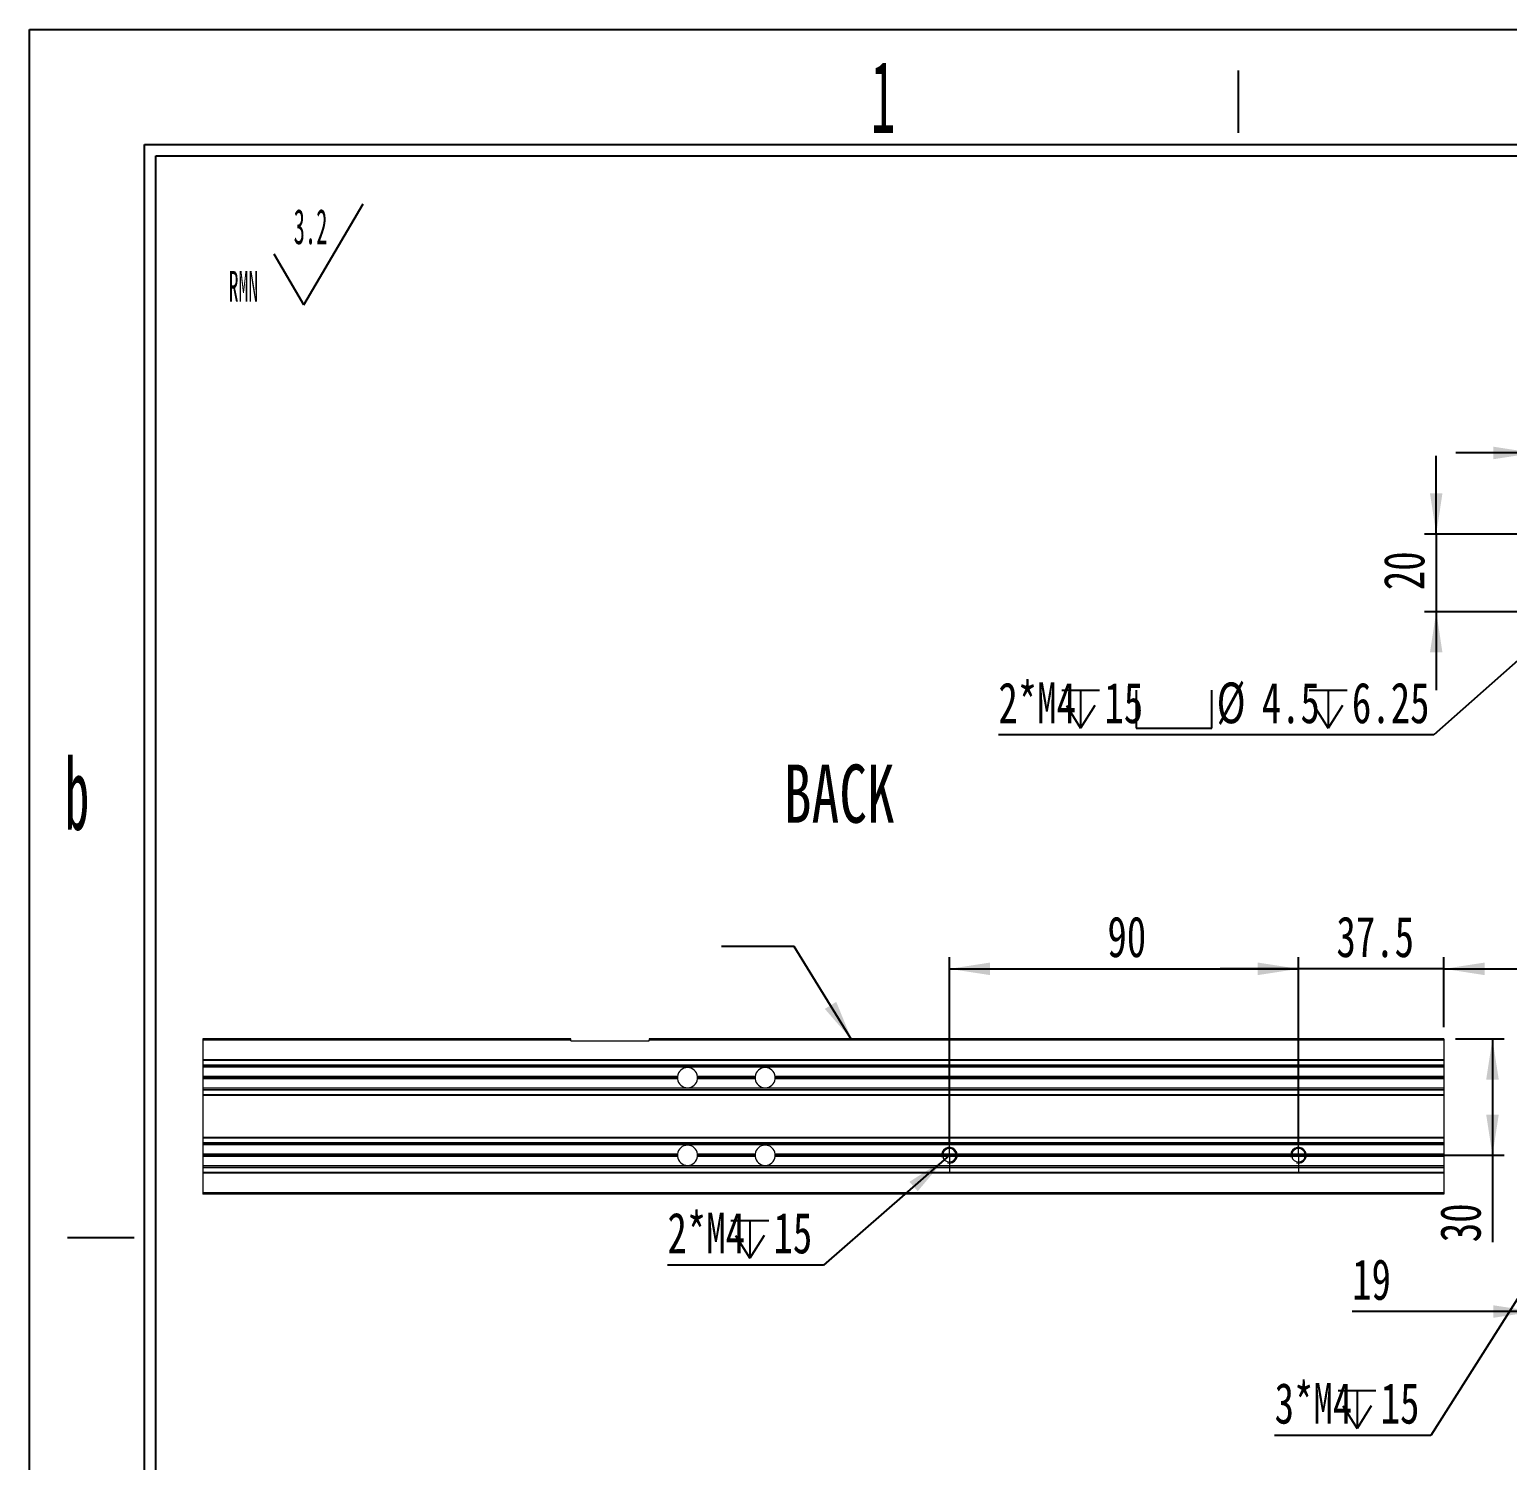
# Model space of a CAD drawing. Header units: millimetres. Extents: x 2 to 295, y 1 to 209.
# Drawn here: x 1.8 to 128.8, y 85.7 to 208.7 of the extents above; entities that cross this region are included whole.
import ezdxf

# ---------------------------------------------------------------- set-up
doc = ezdxf.new("R2010")
doc.units = ezdxf.units.MM
doc.linetypes.add('CENTER', pattern=[10.16, 6.35, -1.27, 1.27, -1.27])
doc.layers.add('DIM', color=5, linetype='Continuous')
doc.layers.add('SLD-0', color=179, linetype='Continuous')
doc.layers.add('中心线', color=1, linetype='CENTER', lineweight=15)
doc.styles.add('SLDTEXTSTYLE1', font='TXT', dxfattribs={"width": 0.469})
doc.styles.add('SLDTEXTSTYLE2', font='TXT', dxfattribs={"width": 0.7})
doc.styles.add('SLDTEXTSTYLE7', font='TXT', dxfattribs={"width": 0.5025})
doc.dimstyles.new('SLDDIMSTYLE0', dxfattribs={"dimtxt": 3.5, "dimasz": 3.5, "dimexe": 0, "dimexo": 0.0625, "dimgap": 0.875, "dimtad": 2, "dimlfac": 3, "dimrnd": 1e-09, "dimzin": 12, "dimdsep": 46, "dimtxsty": 'SLDTEXTSTYLE1', "dimsah": 1, "dimcen": 0.09, "dimadec": 0, "dimazin": 3, "dimtfac": 1, "dimtofl": 0, "dimtmove": 0, "dimatfit": 3, "dimfxl": 0, "dimfrac": 2, "dimtolj": 1, "dimtzin": 12, "dimarcsym": 0})
doc.dimstyles.new('SLDDIMSTYLE1', dxfattribs={"dimtxt": 3.5, "dimasz": 3.5, "dimexe": 0, "dimexo": 0.0625, "dimgap": 0.875, "dimtad": 2, "dimlfac": 3, "dimrnd": 1e-09, "dimzin": 12, "dimdsep": 46, "dimtxsty": 'SLDTEXTSTYLE1', "dimsah": 1, "dimcen": 0.09, "dimadec": 0, "dimazin": 3, "dimtfac": 1, "dimtmove": 0, "dimatfit": 0, "dimfxl": 0, "dimfrac": 2, "dimtolj": 1, "dimtzin": 12, "dimarcsym": 0})
doc.dimstyles.new('SLDDIMSTYLE2', dxfattribs={"dimtxt": 3.5, "dimasz": 3.5, "dimexe": 0, "dimexo": 0.0625, "dimgap": 0.875, "dimtad": 0, "dimtih": 1, "dimtoh": 1, "dimlfac": 3, "dimrnd": 1e-09, "dimzin": 12, "dimdsep": 46, "dimtxsty": 'SLDTEXTSTYLE1', "dimsah": 1, "dimcen": 0, "dimadec": 0, "dimazin": 3, "dimtfac": 1, "dimtofl": 0, "dimtmove": 0, "dimatfit": 3, "dimfxl": 0, "dimfrac": 2, "dimtolj": 1, "dimtzin": 12, "dimarcsym": 0})
doc.dimstyles.new('SLDDIMSTYLE6', dxfattribs={"dimtxt": 0.18, "dimasz": 3.5, "dimexe": 0, "dimexo": 0.0625, "dimgap": 0, "dimtad": 0, "dimtih": 1, "dimtoh": 1, "dimdec": 0, "dimrnd": 1e-09, "dimzin": 0, "dimdsep": 46, "dimtxsty": 'Standard', "dimsah": 1, "dimcen": 0.09, "dimadec": 0, "dimazin": 0, "dimtfac": 3.5, "dimtdec": 0, "dimtofl": 0, "dimtmove": 0, "dimatfit": 3, "dimfxl": 0, "dimfrac": 2, "dimtolj": 1, "dimtzin": 0, "dimarcsym": 0})

# ---------------------------------------------------------------- blocks, each defined once
blk = doc.blocks.new('SW_NOTE_2')
at = {"layer": 'SLD-0', "color": 0}
for q in [(11.56, 9.16), (3.9, 4.83)]:
    blk.add_line((6.45, 0.49), q, dxfattribs=at)
at = {"layer": 'SLD-0', "color": 0, "attachment_point": 1, "style": 'SLDTEXTSTYLE1'}
for s, insert, char_height in [('3.2', (5.58, 8.73), 3.032), ('RMN', (0, 3.41), 2.646)]:
    blk.add_mtext(s, dxfattribs=dict(at, insert=insert, char_height=char_height))
blk = doc.blocks.new('_D_6')
at = {"layer": 'DIM'}
for p, q in [((137.43, 109.43), (137.43, 97.51)), ((131.1, 107.51), (131.1, 97.51)), ((131.1, 98.51), (115.47, 98.51)), ((137.43, 98.51), (131.1, 98.51)), ((137.43, 98.51), (144.17, 98.51))]:
    blk.add_line(p, q, dxfattribs=at)
for points in [[(131.1, 98.51), (127.6, 99.05), (127.6, 97.97)], [(137.43, 98.51), (140.93, 97.97), (140.93, 99.05)]]:
    blk.add_solid(points, dxfattribs=at)
at = {"layer": 'DIM', "insert": (115.47, 103.02), "char_height": 3.5, "attachment_point": 1, "style": 'SLDTEXTSTYLE2'}
blk.add_mtext('19', dxfattribs=at)
blk = doc.blocks.new('SW_SYMBOL_HOLE_DEPTH')
at = {"layer": 'DIM', "color": 0}
for p, q in [((0, 875), (800, 875)), ((400, 875), (400, 75)), ((100, 555), (400, 75)), ((700, 555), (400, 75))]:
    blk.add_line(p, q, dxfattribs=at)
blk = doc.blocks.new('_D_8')
at = {"layer": 'DIM'}
for p, q in [((137.43, 111.84), (137.12, 111.35)), ((137.12, 111.35), (122.23, 87.87)), ((122.23, 87.87), (108.81, 87.87))]:
    blk.add_line(p, q, dxfattribs=at)
blk.add_solid([(137.12, 111.35), (134.79, 108.68), (135.7, 108.11)], dxfattribs=at)
at = {"layer": 'DIM', "xscale": 0.004072727272727273, "yscale": 0.004072727272727273, "zscale": 0.004072727272727273}
blk.add_blockref('SW_SYMBOL_HOLE_DEPTH', (114.26, 88.16), dxfattribs=at)
at = {"layer": 'DIM', "char_height": 3.5, "attachment_point": 1, "style": 'SLDTEXTSTYLE2'}
for s, insert in [('3*M4', (108.81, 92.38)), ('15', (117.92, 92.38))]:
    blk.add_mtext(s, dxfattribs=dict(at, insert=insert))
blk = doc.blocks.new('_D_18')
at = {"layer": 'DIM'}
for p, q in [((131.1, 169.65), (131.1, 173.29)), ((134.43, 167.73), (134.43, 173.29)), ((131.1, 172.29), (124.37, 172.29)), ((134.43, 172.29), (131.1, 172.29)), ((134.43, 172.29), (144.22, 172.29))]:
    blk.add_line(p, q, dxfattribs=at)
for points in [[(131.1, 172.29), (127.6, 172.83), (127.6, 171.75)], [(134.43, 172.29), (137.93, 171.75), (137.93, 172.83)]]:
    blk.add_solid(points, dxfattribs=at)
at = {"layer": 'DIM', "insert": (141.5, 176.8), "char_height": 3.5, "attachment_point": 1, "style": 'SLDTEXTSTYLE2'}
blk.add_mtext('10', dxfattribs=at)
blk = doc.blocks.new('_D_20')
at = {"layer": 'DIM'}
for p, q in [((122.7, 165.32), (122.7, 172.05)), ((133.43, 165.32), (121.7, 165.32)), ((122.7, 165.32), (122.7, 158.65)), ((133.43, 158.65), (121.7, 158.65)), ((122.7, 158.65), (122.7, 151.92))]:
    blk.add_line(p, q, dxfattribs=at)
for points in [[(122.7, 165.32), (123.23, 168.82), (122.16, 168.82)], [(122.7, 158.65), (122.16, 155.15), (123.23, 155.15)]]:
    blk.add_solid(points, dxfattribs=at)
at = {"layer": 'DIM', "insert": (118.18, 160.5), "char_height": 3.5, "attachment_point": 1, "rotation": 90, "style": 'SLDTEXTSTYLE2'}
blk.add_mtext('20', dxfattribs=at)
blk = doc.blocks.new('SW_SYMBOL_HOLE_SPOT')
at = {"layer": 'DIM', "color": 0}
for p, q in [((0, 875), (0, 75)), ((1600, 75), (1600, 875)), ((0, 75), (1600, 75))]:
    blk.add_line(p, q, dxfattribs=at)
blk = doc.blocks.new('_D_22')
at = {"layer": 'DIM'}
for p, q in [((133.87, 158.15), (122.48, 148.06)), ((134.43, 158.65), (133.87, 158.15)), ((122.48, 148.06), (85.07, 148.06))]:
    blk.add_line(p, q, dxfattribs=at)
blk.add_solid([(133.87, 158.15), (130.9, 156.24), (131.61, 155.43)], dxfattribs=at)
at = {"layer": 'DIM', "xscale": 0.004072727272727273, "yscale": 0.004072727272727273, "zscale": 0.004072727272727273}
for name, p in [('SW_SYMBOL_HOLE_DEPTH', (90.51, 148.34)), ('SW_SYMBOL_HOLE_SPOT', (96.9, 148.34)), ('SW_SYMBOL_HOLE_DEPTH', (111.78, 148.34))]:
    blk.add_blockref(name, p, dxfattribs=at)
at = {"layer": 'DIM', "char_height": 3.5, "attachment_point": 1, "style": 'SLDTEXTSTYLE2'}
for s, insert in [('2*M4', (85.07, 152.57)), ('15', (94.18, 152.57)), ('%%c', (103.83, 152.57)), ('4.5', (107.7, 152.57)), ('6.25', (115.45, 152.57))]:
    blk.add_mtext(s, dxfattribs=dict(at, insert=insert))
blk = doc.blocks.new('_D_24')
at = {"layer": 'DIM'}
for p, q in [((80.86, 112.94), (80.86, 128.96)), ((110.86, 112.94), (110.86, 128.96)), ((80.86, 127.96), (110.86, 127.96))]:
    blk.add_line(p, q, dxfattribs=at)
for points in [[(80.86, 127.96), (84.36, 127.42), (84.36, 128.5)], [(110.86, 127.96), (107.36, 128.5), (107.36, 127.42)]]:
    blk.add_solid(points, dxfattribs=at)
at = {"layer": 'DIM', "insert": (94.44, 132.47), "char_height": 3.5, "attachment_point": 1, "style": 'SLDTEXTSTYLE2'}
blk.add_mtext('90', dxfattribs=at)
blk = doc.blocks.new('_D_25')
at = {"layer": 'DIM'}
for p, q in [((80.86, 111.94), (80.42, 111.56)), ((80.42, 111.56), (70.05, 102.49)), ((70.05, 102.49), (56.63, 102.49))]:
    blk.add_line(p, q, dxfattribs=at)
blk.add_solid([(80.42, 111.56), (77.43, 109.66), (78.14, 108.85)], dxfattribs=at)
at = {"layer": 'DIM', "xscale": 0.004072727272727273, "yscale": 0.004072727272727273, "zscale": 0.004072727272727273}
blk.add_blockref('SW_SYMBOL_HOLE_DEPTH', (62.08, 102.78), dxfattribs=at)
at = {"layer": 'DIM', "char_height": 3.5, "attachment_point": 1, "style": 'SLDTEXTSTYLE2'}
for s, insert in [('2*M4', (56.63, 107.01)), ('15', (65.74, 107.01))]:
    blk.add_mtext(s, dxfattribs=dict(at, insert=insert))
blk = doc.blocks.new('_D_26')
at = {"layer": 'DIM'}
for p, q in [((110.86, 112.94), (110.86, 128.96)), ((123.36, 122.94), (123.36, 128.96)), ((110.86, 127.96), (104.13, 127.96)), ((123.36, 127.96), (110.86, 127.96)), ((123.36, 127.96), (130.09, 127.96))]:
    blk.add_line(p, q, dxfattribs=at)
for points in [[(110.86, 127.96), (107.36, 128.5), (107.36, 127.42)], [(123.36, 127.96), (126.86, 127.42), (126.86, 128.5)]]:
    blk.add_solid(points, dxfattribs=at)
at = {"layer": 'DIM', "insert": (114.12, 132.47), "char_height": 3.5, "attachment_point": 1, "style": 'SLDTEXTSTYLE2'}
blk.add_mtext('37.5', dxfattribs=at)
blk = doc.blocks.new('_D_27')
at = {"layer": 'DIM'}
for p, q in [((124.36, 121.94), (128.53, 121.94)), ((127.53, 121.94), (127.53, 111.94)), ((111.86, 111.94), (128.53, 111.94)), ((127.53, 111.94), (127.53, 104.47))]:
    blk.add_line(p, q, dxfattribs=at)
for points in [[(127.53, 121.94), (126.99, 118.44), (128.07, 118.44)], [(127.53, 111.94), (128.07, 115.44), (126.99, 115.44)]]:
    blk.add_solid(points, dxfattribs=at)
at = {"layer": 'DIM', "insert": (123.02, 104.47), "char_height": 3.5, "attachment_point": 1, "rotation": 90, "style": 'SLDTEXTSTYLE2'}
blk.add_mtext('30', dxfattribs=at)
blk = doc.blocks.new('SW_CENTERMARKSYMBOL_17')
at = {"layer": '中心线', "color": 0}
for p, q in [((0, 0.83), (0, 1.42)), ((-0.83, 0), (-1.42, 0)), ((0, 0), (-0.83, 0)), ((0, 0), (0, 0.83)), ((0, 0), (0, -0.83)), ((0, 0), (0.83, 0)), ((0.83, 0), (1.42, 0)), ((0, -0.83), (0, -1.42))]:
    blk.add_line(p, q, dxfattribs=at)
blk = doc.blocks.new('SW_CENTERMARKSYMBOL_18')
at = {"layer": '中心线', "color": 0}
for p, q in [((0, 0.83), (0, 1.42)), ((-0.83, 0), (-1.42, 0)), ((0, 0), (-0.83, 0)), ((0, 0), (0, 0.83)), ((0, 0), (0, -0.83)), ((0, 0), (0.83, 0)), ((0.83, 0), (1.42, 0)), ((0, -0.83), (0, -1.42))]:
    blk.add_line(p, q, dxfattribs=at)

msp = doc.modelspace()

# ---------------------------------------------------------------- linework, layer by layer
at = {"color": 7, "linetype": 'Continuous', "lineweight": 15}
for p, q in [((16.6926, 121.94), (16.6926, 121.84)), ((48.3259, 121.94), (16.6926, 121.94)), ((48.3259, 121.84), (48.3259, 121.94)), ((55.0593, 121.94), (55.0593, 121.84)), ((123.3593, 121.94), (55.0593, 121.94)), ((123.3593, 121.94), (123.3593, 121.84)), ((16.6926, 121.84), (16.6926, 120.1463)), ((48.3259, 121.84), (16.6926, 121.84)), ((48.3259, 121.7733), (48.3259, 121.84)), ((48.3259, 121.7733), (55.0593, 121.7733)), ((123.3593, 121.84), (55.0593, 121.84)), ((55.0593, 121.7733), (55.0593, 121.84)), ((123.3593, 121.84), (123.3593, 120.1463)), ((123.3593, 120.1463), (16.6926, 120.1463)), ((16.6926, 120.1463), (16.6926, 120.0786)), ((123.3593, 120.0786), (16.6926, 120.0786)), ((16.6926, 120.0786), (16.6926, 119.6774)), ((123.3593, 119.6774), (16.6926, 119.6774)), ((16.6926, 119.6774), (16.6926, 119.6481)), ((16.6926, 119.6481), (123.3593, 119.6481)), ((16.6926, 119.6481), (16.6926, 119.5031)), ((123.3593, 119.5031), (16.6926, 119.5031)), ((16.6926, 119.5031), (16.6926, 118.7067)), ((123.3593, 120.1463), (123.3593, 120.0786)), ((123.3593, 120.0786), (123.3593, 119.6774)), ((123.3593, 119.6774), (123.3593, 119.6481)), ((123.3593, 119.6481), (123.3593, 119.5031)), ((123.3593, 119.5031), (123.3593, 118.7067)), ((57.4984, 118.7067), (16.6926, 118.7067)), ((16.6926, 118.7067), (16.6926, 118.6067)), ((57.4926, 118.6067), (16.6926, 118.6067)), ((16.6926, 118.6067), (16.6926, 118.5067)), ((57.4984, 118.5067), (16.6926, 118.5067)), ((16.6926, 118.5067), (16.6926, 117.7102)), ((64.1651, 118.7067), (59.2202, 118.7067)), ((64.1651, 118.5067), (59.2202, 118.5067)), ((64.1593, 118.6067), (59.2259, 118.6067)), ((123.3593, 118.7067), (65.8868, 118.7067)), ((123.3593, 118.5067), (65.8868, 118.5067)), ((123.3593, 118.6067), (65.8926, 118.6067)), ((123.3593, 118.7067), (123.3593, 118.6067)), ((123.3593, 118.6067), (123.3593, 118.5067)), ((123.3593, 118.5067), (123.3593, 117.7102)), ((123.3593, 117.7102), (16.6926, 117.7102)), ((16.6926, 117.7102), (16.6926, 117.5652)), ((123.3593, 117.5652), (16.6926, 117.5652)), ((16.6926, 117.5652), (16.6926, 117.536)), ((123.3593, 117.536), (16.6926, 117.536)), ((16.6926, 117.536), (16.6926, 117.1347)), ((123.3593, 117.1347), (16.6926, 117.1347)), ((16.6926, 117.1347), (16.6926, 117.067)), ((123.3593, 117.067), (16.6926, 117.067)), ((16.6926, 117.067), (16.6926, 113.4796)), ((123.3593, 117.7102), (123.3593, 117.5652)), ((123.3593, 117.5652), (123.3593, 117.536)), ((123.3593, 117.536), (123.3593, 117.1347)), ((123.3593, 117.1347), (123.3593, 117.067)), ((123.3593, 117.067), (123.3593, 113.4796)), ((123.3593, 113.4796), (16.6926, 113.4796)), ((16.6926, 113.4796), (16.6926, 113.412)), ((123.3593, 113.412), (16.6926, 113.412)), ((16.6926, 113.412), (16.6926, 113.0107)), ((123.3593, 113.4796), (123.3593, 113.412)), ((123.3593, 113.412), (123.3593, 113.0107)), ((123.3593, 113.0107), (16.6926, 113.0107)), ((16.6926, 113.0107), (16.6926, 112.9814)), ((16.6926, 112.9814), (123.3593, 112.9814)), ((16.6926, 112.9814), (16.6926, 112.8364)), ((123.3593, 112.8364), (16.6926, 112.8364)), ((16.6926, 112.8364), (16.6926, 112.04)), ((57.4984, 112.04), (16.6926, 112.04)), ((16.6926, 112.04), (16.6926, 111.94)), ((57.4926, 111.94), (16.6926, 111.94)), ((16.6926, 111.94), (16.6926, 111.84)), ((57.4984, 111.84), (16.6926, 111.84)), ((16.6926, 111.84), (16.6926, 111.0436)), ((64.1651, 112.04), (59.2202, 112.04)), ((64.1651, 111.84), (59.2202, 111.84)), ((64.1593, 111.94), (59.2259, 111.94)), ((80.2846, 112.04), (65.8868, 112.04)), ((80.2846, 111.84), (65.8868, 111.84)), ((80.2759, 111.94), (65.8926, 111.94)), ((81.4422, 111.94), (80.2764, 111.94)), ((81.4333, 112.04), (80.2854, 112.04)), ((81.4327, 111.84), (80.2856, 111.84)), ((110.2846, 112.04), (81.434, 112.04)), ((110.2846, 111.84), (81.434, 111.84)), ((110.2759, 111.94), (81.4426, 111.94)), ((111.437, 111.94), (110.2817, 111.94)), ((111.4326, 112.04), (110.2863, 112.04)), ((111.4309, 111.84), (110.2872, 111.84)), ((123.3593, 112.04), (111.434, 112.04)), ((123.3593, 111.84), (111.434, 111.84)), ((123.3593, 111.94), (111.4426, 111.94)), ((123.3593, 113.0107), (123.3593, 112.9814)), ((123.3593, 112.9814), (123.3593, 112.8364)), ((123.3593, 112.8364), (123.3593, 112.04)), ((123.3593, 112.04), (123.3593, 111.94)), ((123.3593, 111.94), (123.3593, 111.84)), ((123.3593, 111.84), (123.3593, 111.0436)), ((123.3593, 111.0436), (16.6926, 111.0436)), ((16.6926, 111.0436), (16.6926, 110.8986)), ((123.3593, 110.8986), (16.6926, 110.8986)), ((16.6926, 110.8986), (16.6926, 110.8693)), ((123.3593, 110.8693), (16.6926, 110.8693)), ((16.6926, 110.8693), (16.6926, 110.468)), ((123.3593, 111.0436), (123.3593, 110.8986)), ((123.3593, 110.8986), (123.3593, 110.8693)), ((123.3593, 110.8693), (123.3593, 110.468)), ((123.3593, 110.468), (16.6926, 110.468)), ((16.6926, 110.468), (16.6926, 110.4004)), ((123.3593, 110.4004), (16.6926, 110.4004)), ((16.6926, 110.4004), (16.6926, 108.7067)), ((123.3593, 110.468), (123.3593, 110.4004)), ((123.3593, 110.4004), (123.3593, 108.7067)), ((123.3593, 108.7067), (16.6926, 108.7067)), ((16.6926, 108.7067), (16.6926, 108.6067)), ((123.3593, 108.6067), (16.6926, 108.6067)), ((123.3593, 108.7067), (123.3593, 108.6067))]:
    msp.add_line(p, q, dxfattribs=at)
for centre, radius, start, end in [((58.3593, 118.6067), 0.8667, 6.62581, 173.37419), ((65.0259, 118.6067), 0.8667, 6.62581, 173.37419), ((58.3593, 118.6067), 0.8667, 173.37419, 180), ((58.3593, 118.6067), 0.8667, 180, 186.62581), ((58.3593, 118.6067), 0.8667, 186.62581, 353.37419), ((58.3593, 118.6067), 0.8667, 0, 6.62581), ((58.3593, 118.6067), 0.8667, 353.37419, 0), ((65.0259, 118.6067), 0.8667, 173.37419, 180), ((65.0259, 118.6067), 0.8667, 180, 186.62581), ((65.0259, 118.6067), 0.8667, 186.62581, 353.37419), ((65.0259, 118.6067), 0.8667, 0, 6.62581), ((65.0259, 118.6067), 0.8667, 353.37419, 0), ((58.3593, 111.94), 0.8667, 173.37419, 180), ((58.3593, 111.94), 0.8667, 180, 186.62581), ((58.3593, 111.94), 0.8667, 6.62581, 173.37419), ((58.3593, 111.94), 0.8667, 186.62581, 353.37419), ((58.3593, 111.94), 0.8667, 0, 6.62581), ((58.3593, 111.94), 0.8667, 353.37419, 0), ((65.0259, 111.94), 0.8667, 173.37419, 180), ((65.0259, 111.94), 0.8667, 180, 186.62581), ((65.0259, 111.94), 0.8667, 6.62581, 173.37419), ((65.0259, 111.94), 0.8667, 186.62581, 353.37419), ((65.0259, 111.94), 0.8667, 0, 6.62581), ((65.0259, 111.94), 0.8667, 353.37419, 0), ((80.8593, 111.94), 0.5833, 170.12911, 180), ((80.8593, 111.94), 0.5833, 180, 189.87089), ((80.8593, 111.94), 0.5833, 9.87089, 170.12911), ((80.8593, 111.94), 0.5833, 189.87089, 350.12911), ((80.8593, 111.94), 0.5833, 0, 9.87089), ((80.8593, 111.94), 0.5833, 350.12911, 0), ((110.8593, 111.94), 0.5833, 170.12911, 180), ((110.8593, 111.94), 0.5833, 180, 189.87089), ((110.8593, 111.94), 0.5833, 9.87089, 170.12911), ((110.8593, 111.94), 0.5833, 189.87089, 350.12911), ((110.8593, 111.94), 0.5833, 0, 9.87089), ((110.8593, 111.94), 0.5833, 350.12911, 0)]:
    msp.add_arc(centre, radius, start, end, dxfattribs=at)
at = {"color": 7, "linetype": 'Continuous', "lineweight": 0}
for centre in [(80.8593, 111.94), (110.8593, 111.94)]:
    msp.add_arc(centre, 0.6667, 255, 195, dxfattribs=at)
at = {"color": 7, "linetype": 'Continuous', "lineweight": 15}
for points, knots in [([(110.2863, 112.04), (110.285, 112.0357), (110.2683, 111.9808), (110.2686, 111.9069), (110.285, 111.8479), (110.2872, 111.84)], [0, 0, 0, 0, 0.06868919, 0.87541542, 1, 1, 1, 1]), ([(111.4309, 111.84), (111.4334, 111.8487), (111.4503, 111.908), (111.4497, 111.9818), (111.4337, 112.0362), (111.4326, 112.04)], [0, 0, 0, 0, 0.13772218, 0.93895725, 1, 1, 1, 1])]:
    msp.add_open_spline(points, degree=3, knots=knots, dxfattribs=at)
at = {"layer": 'SLD-0'}
for p, q in [((1.812, 208.6737), (295.1066, 208.6737)), ((1.812, 1.2938), (1.812, 208.6737)), ((12.6748, 7.2189), (12.6748, 197.811)), ((12.6748, 197.811), (289.1814, 197.811))]:
    msp.add_line(p, q, dxfattribs=at)
at = {"layer": 'SLD-0', "color": 6, "linetype": 'Continuous'}
for p, q in [((105.701, 199.786), (105.701, 205.1695)), ((11.6873, 6.2314), (11.6873, 198.7985)), ((11.6873, 198.7985), (290.1689, 198.7985)), ((10.8046, 104.8527), (5.0681, 104.8527))]:
    msp.add_line(p, q, dxfattribs=at)

# ---------------------------------------------------------------- block references
at = {"layer": 'SLD-0'}
msp.add_blockref('SW_NOTE_2', (18.9302, 184.5296), dxfattribs=at)
at = {"layer": '中心线'}
for name, p in [('SW_CENTERMARKSYMBOL_17', (80.8593, 111.94)), ('SW_CENTERMARKSYMBOL_18', (110.8593, 111.94))]:
    msp.add_blockref(name, p, dxfattribs=at)

# ---------------------------------------------------------------- texts
at = {"color": 7, "linetype": 'Continuous', "lineweight": 0, "insert": (66.6349, 145.5148), "char_height": 5, "attachment_point": 1, "style": 'SLDTEXTSTYLE2'}
msp.add_mtext('BACK', dxfattribs=at)
at = {"layer": 'SLD-0', "char_height": 6.172, "attachment_point": 1, "style": 'SLDTEXTSTYLE7'}
for s, insert in [('1', (74.111, 205.9712)), ('b', (4.8346, 146.0918))]:
    msp.add_mtext(s, dxfattribs=dict(at, insert=insert))

# ---------------------------------------------------------------- dimensions: what is measured, and where the dimension line sits
at = {"layer": 'DIM'}
for base, p1, p2, dimstyle, picture, middle in [((131.101, 172.2904), (134.4343, 166.7342), (131.101, 168.6509), 'SLDDIMSTYLE1', '_D_18', (142.8576, 172.2904)), ((110.8593, 127.9581), (80.8593, 111.94), (110.8593, 111.94), 'SLDDIMSTYLE0', '_D_24', (95.8034, 127.9581)), ((110.8593, 127.9581), (123.3593, 121.94), (110.8593, 111.94), 'SLDDIMSTYLE1', '_D_26', (116.8424, 127.9581)), ((131.101, 98.5112), (137.4343, 110.4278), (131.101, 108.5112), 'SLDDIMSTYLE1', '_D_6', (116.8305, 98.5112))]:
    dim = msp.add_linear_dim(base=base, p1=p1, p2=p2, dimstyle=dimstyle, dxfattribs=at)
    dim.commit()
    dim.dimension.update_dxf_attribs({"geometry": picture, "text_midpoint": middle, "dimtype": 160})
for base, p1, p2, dimstyle, picture, middle in [((122.6955, 158.6509), (134.4343, 165.3176), (134.4343, 158.6509), 'SLDDIMSTYLE1', '_D_20', (122.6955, 161.8566)), ((127.532, 111.94), (123.3593, 121.94), (110.8593, 111.94), 'SLDDIMSTYLE0', '_D_27', (127.532, 105.8354))]:
    dim = msp.add_linear_dim(base=base, p1=p1, p2=p2, angle=90, dimstyle=dimstyle, dxfattribs=at)
    dim.commit()
    dim.dimension.update_dxf_attribs({"geometry": picture, "text_midpoint": middle, "dimtype": 160})
for center, mpoint, text, picture, middle in [((134.4343, 158.6509), (133.873, 158.1535), '2*M4{\\fGDT;x}15{\\fGDT;v}%%c4.5{\\fGDT;x}6.25', '_D_22', (102.9815, 150.3077)), ((80.8593, 111.94), (80.4201, 111.5561), '2*M4{\\fGDT;x}15', '_D_25', (62.5491, 104.7448)), ((137.4343, 111.8445), (137.1219, 111.3519), '3*M4{\\fGDT;x}15', '_D_8', (114.7285, 90.1215))]:
    dim = msp.add_radius_dim(center=center, mpoint=mpoint, text=text, dimstyle='SLDDIMSTYLE2', override={"dimpost": '<>'}, dxfattribs=at)
    dim.commit()
    dim.dimension.update_dxf_attribs({"geometry": picture, "text_midpoint": middle, "dimtype": 164})

# ---------------------------------------------------------------- leaders
at = {"color": 7, "linetype": 'Continuous', "lineweight": 0}
msp.add_leader([(72.4828, 121.84), (67.5286, 129.8722), (61.2786, 129.8722)], dimstyle='SLDDIMSTYLE6', dxfattribs=at)

doc.saveas('drawing.dxf')
